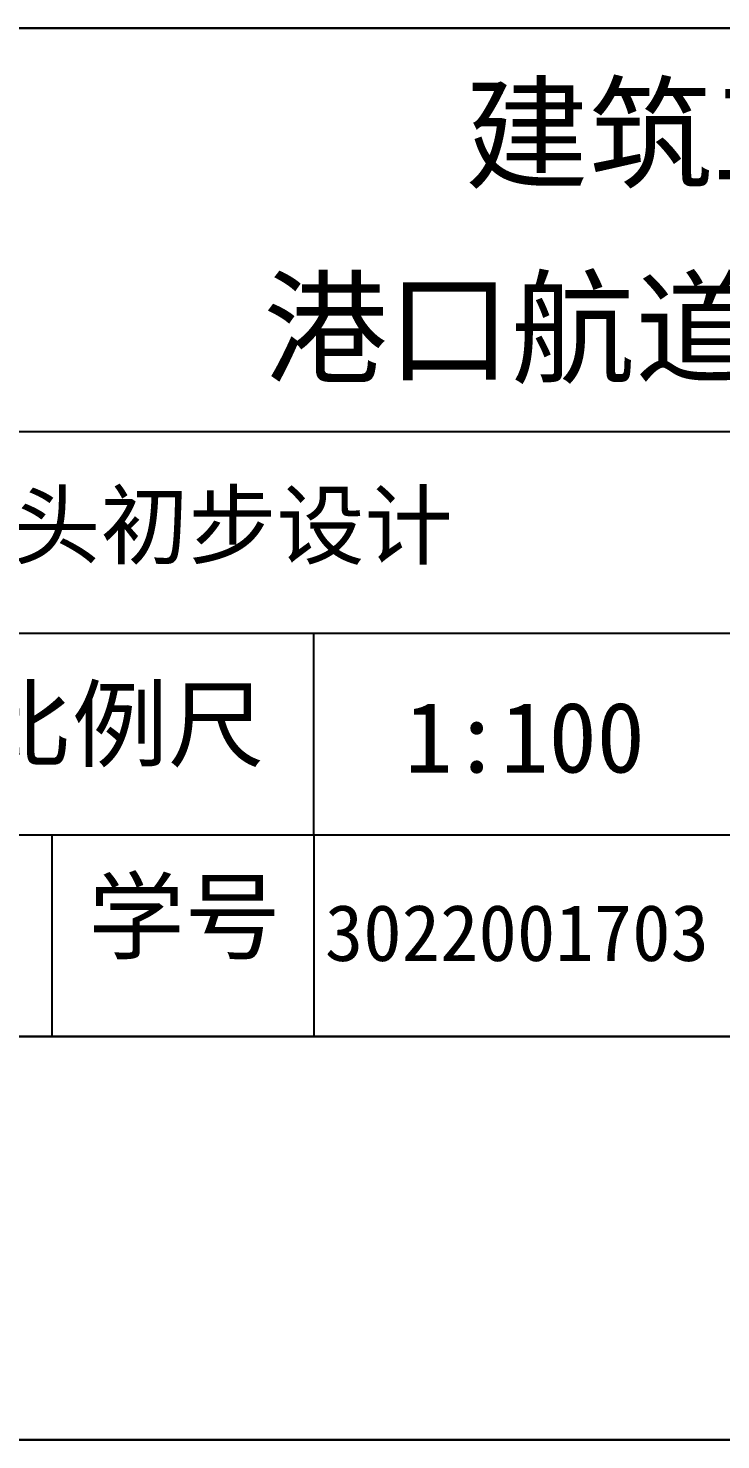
# Model space of a CAD drawing. Header units: millimetres. Extents: x 0 to 85187, y 0 to 59400.
# Drawn here: x 73483 to 76917, y 0 to 7000 of the extents above; entities that cross this region are included whole.
import ezdxf

# ---------------------------------------------------------------- set-up
doc = ezdxf.new("R2010")
doc.units = ezdxf.units.MM
doc.layers.add('外框线', color=7, linetype='Continuous', lineweight=30)
doc.layers.add('标准', color=7, linetype='Continuous')
doc.styles.add('Annotative', font='arial.ttf')

msp = doc.modelspace()

# ---------------------------------------------------------------- linework, layer by layer
at = {"layer": '外框线'}
for p, q in [((67000, 7000), (82000, 7000)), ((2000, 2000), (82000, 2000)), ((82000, 2000), (67000, 2000)), ((0, 0), (84000, 0)), ((0, 0), (84000, 0))]:
    msp.add_line(p, q, dxfattribs=at)
at = {"layer": '标准'}
for p, q in [((67000, 5000), (82000, 5000)), ((67000, 4000), (82000, 4000)), ((74900, 3000), (74900, 4000)), ((67000, 3000), (82000, 3000)), ((71600, 3000), (73600, 3000)), ((73000, 3000), (74500, 3000)), ((73000, 3000), (75000, 3000)), ((73600, 3000), (73600, 2000)), ((73600, 3000), (74900, 3000)), ((74900, 3000), (74900, 2000)), ((73600, 2000), (74900, 2000))]:
    msp.add_line(p, q, dxfattribs=at)

# ---------------------------------------------------------------- texts
at = {"layer": '标准', "attachment_point": 1, "style": 'Annotative'}
for s, width, insert, char_height in [('{\\fFangSong|b1|i0|c134|p49;建筑工程学院}', 4583.323, (75648.6, 6702.7), 450), ('{\\fFangSong|b1|i0|c134|p49;港口航道与海岸工程}', 6487.455, (74650.1, 5738.1), 450), ('{\\fFangSong|b1|i0|c134|p49;汕尾电厂配套煤码头初步设计}', 10095.107, (69913.2, 4695.2), 320), ('{\\fFangSong|b1|i0|c134|p49;比例尺}', 4583.323, (73222.2, 3723.4), 350), ('{\\fFangSong|b1|i0|c134|p49;1:100}', 4583.323, (75350.1, 3658.9), 350), ('{\\fFangSong|b1|i0|c134|p49;学号}', 4583.323, (73780.8, 2769.8), 350), ('{\\fFangSong|b1|i0|c134|p49;3022001703}', 4583.323, (74954.2, 2654.4), 280)]:
    msp.add_mtext_dynamic_manual_height_columns(s, width=width, gutter_width=2250, heights=[0], dxfattribs=dict(at, insert=insert, char_height=char_height))

doc.saveas('drawing.dxf')
